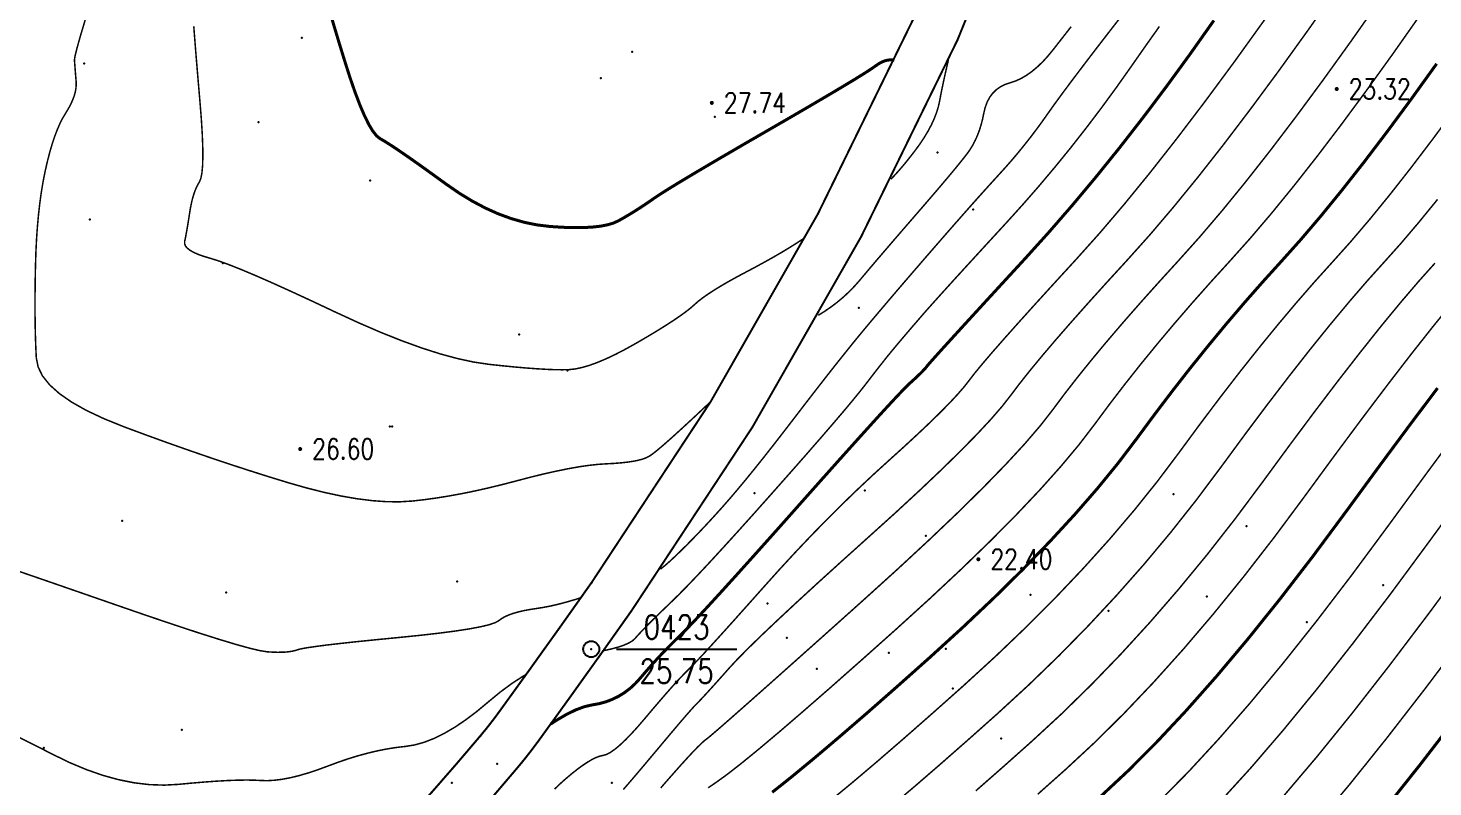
# Model space of a CAD drawing. Extents: x 940 to 2162, y 608 to 1562.
# Drawn here: x 1174.5 to 1244.4, y 764.7 to 802.5 of the extents above; entities that cross this region are included whole.
import ezdxf
from ezdxf.enums import TextEntityAlignment as Align

# ---------------------------------------------------------------- set-up
doc = ezdxf.new("R2010")
doc.units = 0
doc.header["$LTSCALE"] = 0.5
doc.header["$PDSIZE"] = 0.2
doc.layers.get('0').update_dxf_attribs({"linetype": 'CONTINUOUS'})
for name, color, linetype in [('DGX', 2, 'CONTINUOUS'), ('DLSS', 4, 'CONTINUOUS'), ('GCD', 1, 'CONTINUOUS'), ('KZD', 1, 'CONTINUOUS'), ('ZDH', 1, 'CONTINUOUS')]:
    doc.layers.add(name, color=color, linetype=linetype)
doc.styles.add('HZ', font='rs.shx', dxfattribs={"width": 0.8, "bigfont": 'hztxt.shx'})

# ---------------------------------------------------------------- blocks, each defined once
blk = doc.blocks.new('GC200')
at = {"linetype": 'Continuous', "const_width": 0.2, "flags": 128}
blk.add_lwpolyline([(-0.1, 0, 1), (0.1, 0, 1)], format="xyb", close=True, dxfattribs=at)
blk = doc.blocks.new('gc117')
blk.add_circle((0, 0), 0.8)
blk.add_point((0, 0))

msp = doc.modelspace()

# ---------------------------------------------------------------- linework, layer by layer
at = {"layer": 'DGX', "linetype": 'Continuous', "const_width": 0.075, "flags": 128}
for points, elevation in [([(1239.747, 804.586), (1238.223, 802.415), (1236.758, 800.378), (1235.353, 798.475), (1234.009, 796.705), (1232.724, 795.069), (1231.499, 793.567), (1230.334, 792.198), (1229.229, 790.963), (1228.197, 789.836), (1227.253, 788.789), (1226.396, 787.824), (1225.627, 786.941), (1224.945, 786.138), (1224.35, 785.417), (1223.842, 784.777), (1223.422, 784.219), (1222.981, 783.655), (1222.413, 782.999), (1221.716, 782.251), (1220.892, 781.411), (1219.94, 780.479), (1218.861, 779.454), (1217.653, 778.337), (1216.317, 777.129), (1214.985, 775.929), (1213.786, 774.84), (1212.72, 773.86), (1211.789, 772.991), (1210.99, 772.233), (1210.326, 771.584), (1209.795, 771.046), (1209.397, 770.618), (1209.083, 770.264), (1208.802, 769.949), (1208.553, 769.672), (1208.336, 769.433), (1208.152, 769.232), (1208.001, 769.07), (1207.883, 768.946), (1207.797, 768.861), (1207.71, 768.772), (1207.587, 768.639), (1207.428, 768.461), (1207.234, 768.238), (1207.005, 767.971), (1206.74, 767.66), (1206.439, 767.303), (1206.103, 766.903), (1205.764, 766.498), (1205.455, 766.13), (1205.176, 765.798), (1204.927, 765.503), (1204.708, 765.245), (1204.519, 765.023), (1204.36, 764.838), (1204.231, 764.689), (1204.121, 764.563)], 24), ([(1241.806, 803.92), (1240.353, 801.851), (1238.956, 799.909), (1237.617, 798.095), (1236.336, 796.408), (1235.111, 794.849), (1233.943, 793.416), (1232.833, 792.112), (1231.779, 790.934), (1230.785, 789.844), (1229.85, 788.799), (1228.976, 787.8), (1228.162, 786.848), (1227.409, 785.941), (1226.716, 785.081), (1226.083, 784.266), (1225.511, 783.498), (1224.887, 782.696), (1224.101, 781.781), (1223.153, 780.753), (1222.043, 779.611), (1220.771, 778.357), (1219.336, 776.99), (1217.74, 775.509), (1215.98, 773.916), (1214.25, 772.365), (1212.737, 771.013), (1211.443, 769.859), (1210.368, 768.904), (1209.511, 768.147), (1208.873, 767.588), (1208.453, 767.228), (1208.252, 767.067), (1208.142, 766.981), (1207.996, 766.849), (1207.814, 766.67), (1207.595, 766.444), (1207.34, 766.171), (1207.049, 765.851), (1206.722, 765.484), (1206.359, 765.071), (1205.984, 764.641)], 23.5), ([(1177.33, 802.922), (1177.09, 802.115), (1176.92, 801.511), (1176.82, 801.111), (1176.791, 800.913), (1176.798, 800.813), (1176.806, 800.703), (1176.815, 800.583), (1176.825, 800.454), (1176.836, 800.316), (1176.848, 800.169), (1176.861, 800.012), (1176.875, 799.846), (1176.88, 799.671), (1176.864, 799.49), (1176.829, 799.301), (1176.773, 799.105), (1176.696, 798.902), (1176.6, 798.692), (1176.483, 798.475), (1176.346, 798.25), (1176.201, 798.006), (1176.062, 797.729), (1175.928, 797.419), (1175.799, 797.077), (1175.675, 796.702), (1175.556, 796.294), (1175.443, 795.854), (1175.335, 795.38), (1175.235, 794.878), (1175.146, 794.351), (1175.069, 793.798), (1175.003, 793.221), (1174.948, 792.618), (1174.904, 791.99), (1174.872, 791.337), (1174.851, 790.658), (1174.838, 789.982), (1174.831, 789.335), (1174.828, 788.717), (1174.831, 788.128), (1174.838, 787.568), (1174.851, 787.038), (1174.869, 786.536), (1174.892, 786.064), (1174.983, 785.61), (1175.205, 785.162), (1175.557, 784.722), (1176.04, 784.289), (1176.654, 783.862), (1177.398, 783.443), (1178.273, 783.031), (1179.279, 782.625), (1180.343, 782.23), (1181.393, 781.849), (1182.429, 781.483), (1183.451, 781.13), (1184.459, 780.791), (1185.454, 780.466), (1186.434, 780.155), (1187.401, 779.858), (1188.337, 779.59), (1189.227, 779.365), (1190.071, 779.184), (1190.867, 779.047), (1191.618, 778.953), (1192.322, 778.902), (1192.979, 778.895), (1193.589, 778.932), (1194.185, 778.999), (1194.798, 779.083), (1195.427, 779.184), (1196.073, 779.302), (1196.735, 779.437), (1197.414, 779.59), (1198.11, 779.759), (1198.823, 779.945), (1199.523, 780.129), (1200.183, 780.29), (1200.803, 780.429), (1201.382, 780.546), (1201.92, 780.641), (1202.417, 780.713), (1202.874, 780.763), (1203.291, 780.79), (1203.67, 780.81), (1204.016, 780.838), (1204.329, 780.873), (1204.609, 780.915), (1204.855, 780.964), (1205.068, 781.021), (1205.248, 781.085), (1205.395, 781.157), (1205.564, 781.272), (1205.81, 781.467), (1206.135, 781.742), (1206.538, 782.098), (1207.018, 782.534), (1207.577, 783.05), (1208.213, 783.646), (1208.47, 783.888)], 26.5), ([(1200.694, 764.579), (1200.94, 764.816), (1201.232, 765.078), (1201.537, 765.336), (1201.821, 765.562), (1202.086, 765.757), (1202.33, 765.92), (1202.554, 766.052), (1202.758, 766.152), (1202.942, 766.221), (1203.106, 766.258), (1203.274, 766.305), (1203.469, 766.406), (1203.692, 766.56), (1203.942, 766.768), (1204.219, 767.029), (1204.525, 767.343), (1204.857, 767.71), (1205.217, 768.13), (1205.578, 768.559), (1205.913, 768.951), (1206.221, 769.307), (1206.502, 769.627), (1206.758, 769.91), (1206.987, 770.156), (1207.189, 770.367), (1207.365, 770.54), (1207.567, 770.741), (1207.844, 771.031), (1208.199, 771.411), (1208.629, 771.881), (1209.137, 772.441), (1209.72, 773.091), (1210.38, 773.83), (1211.117, 774.659), (1211.893, 775.523), (1212.669, 776.365), (1213.447, 777.186), (1214.226, 777.985), (1215.006, 778.763), (1215.787, 779.519), (1216.569, 780.254), (1217.353, 780.968), (1218.101, 781.645), (1218.778, 782.271), (1219.383, 782.845), (1219.916, 783.367), (1220.378, 783.838), (1220.768, 784.257), (1221.086, 784.624), (1221.333, 784.94), (1221.601, 785.289), (1221.984, 785.754), (1222.48, 786.335), (1223.091, 787.033), (1223.817, 787.848), (1224.656, 788.779), (1225.61, 789.827), (1226.678, 790.992), (1227.835, 792.284), (1229.052, 793.714), (1230.332, 795.283), (1231.673, 796.99), (1233.076, 798.836), (1234.541, 800.82), (1236.067, 802.943)], 24.5), ([(1229.101, 803.333), (1228.32, 802.327), (1227.616, 801.414), (1226.989, 800.593), (1226.44, 799.865), (1225.967, 799.23), (1225.571, 798.688), (1225.252, 798.238), (1224.97, 797.838), (1224.683, 797.446), (1224.391, 797.061), (1224.094, 796.683), (1223.793, 796.313), (1223.488, 795.95), (1223.177, 795.594), (1222.862, 795.246), (1222.533, 794.886), (1222.181, 794.496), (1221.804, 794.077), (1221.405, 793.628), (1220.981, 793.149), (1220.534, 792.64), (1220.064, 792.102), (1219.569, 791.533), (1219.074, 790.962), (1218.601, 790.413), (1218.149, 789.888), (1217.719, 789.386), (1217.311, 788.907), (1216.924, 788.451), (1216.559, 788.019), (1216.215, 787.609), (1215.869, 787.191), (1215.494, 786.732), (1215.092, 786.231), (1214.661, 785.689), (1214.203, 785.105), (1213.717, 784.481), (1213.203, 783.815), (1212.661, 783.108), (1212.119, 782.403), (1211.607, 781.743), (1211.124, 781.129), (1210.669, 780.559), (1210.243, 780.035), (1209.847, 779.557), (1209.479, 779.123), (1209.141, 778.735), (1208.82, 778.376), (1208.503, 778.028), (1208.193, 777.693), (1207.887, 777.37), (1207.587, 777.059), (1207.293, 776.76), (1207.003, 776.473), (1206.719, 776.199), (1206.45, 775.947), (1206.203, 775.73), (1205.979, 775.548), (1205.962, 775.535)], 26), ([(1243.865, 803.255), (1242.483, 801.287), (1241.155, 799.441), (1239.882, 797.715), (1238.663, 796.111), (1237.498, 794.628), (1236.387, 793.266), (1235.331, 792.025), (1234.33, 790.906), (1233.372, 789.852), (1232.447, 788.809), (1231.556, 787.777), (1230.698, 786.755), (1229.873, 785.744), (1229.082, 784.744), (1228.324, 783.755), (1227.599, 782.777), (1226.825, 781.765), (1225.917, 780.676), (1224.876, 779.51), (1223.702, 778.267), (1222.395, 776.947), (1220.954, 775.549), (1219.38, 774.075), (1217.674, 772.523), (1215.983, 771.014), (1214.458, 769.664), (1213.097, 768.476), (1211.903, 767.448), (1210.873, 766.58), (1210.009, 765.874), (1209.31, 765.328), (1208.777, 764.942), (1208.346, 764.646)], 23), ([(1182.731, 802.592), (1182.782, 801.936), (1182.838, 801.231), (1182.9, 800.48), (1182.967, 799.68), (1183.04, 798.833), (1183.106, 798.008), (1183.152, 797.276), (1183.178, 796.637), (1183.184, 796.091), (1183.171, 795.638), (1183.138, 795.278), (1183.085, 795.011), (1183.013, 794.837), (1182.933, 794.702), (1182.859, 794.552), (1182.791, 794.386), (1182.728, 794.205), (1182.671, 794.01), (1182.619, 793.799), (1182.573, 793.572), (1182.532, 793.331), (1182.496, 793.091), (1182.46, 792.867), (1182.426, 792.659), (1182.394, 792.468), (1182.363, 792.294), (1182.333, 792.136), (1182.305, 791.995), (1182.278, 791.87), (1182.276, 791.755), (1182.319, 791.643), (1182.409, 791.534), (1182.546, 791.427), (1182.729, 791.323), (1182.958, 791.222), (1183.234, 791.124), (1183.556, 791.029), (1183.955, 790.904), (1184.462, 790.72), (1185.077, 790.477), (1185.799, 790.173), (1186.629, 789.809), (1187.566, 789.385), (1188.611, 788.902), (1189.764, 788.358), (1190.94, 787.816), (1192.052, 787.335), (1193.102, 786.916), (1194.089, 786.559), (1195.014, 786.263), (1195.875, 786.03), (1196.674, 785.858), (1197.411, 785.748), (1198.09, 785.675), (1198.717, 785.613), (1199.293, 785.563), (1199.817, 785.524), (1200.29, 785.496), (1200.711, 785.48), (1201.08, 785.475), (1201.397, 785.481), (1201.706, 785.513), (1202.047, 785.583), (1202.42, 785.691), (1202.827, 785.838), (1203.267, 786.024), (1203.739, 786.248), (1204.244, 786.511), (1204.782, 786.812), (1205.312, 787.122), (1205.794, 787.412), (1206.226, 787.681), (1206.61, 787.929), (1206.944, 788.157), (1207.23, 788.364), (1207.467, 788.551), (1207.656, 788.717), (1207.84, 788.879), (1208.064, 789.054), (1208.329, 789.24), (1208.634, 789.439), (1208.979, 789.651), (1209.364, 789.875), (1209.79, 790.111), (1210.256, 790.359), (1210.73, 790.611), (1211.179, 790.856), (1211.603, 791.094), (1212.002, 791.326), (1212.376, 791.552), (1212.726, 791.771), (1213.05, 791.983), (1213.182, 792.074)], 27), ([(1230.808, 802.581), (1230.105, 801.588), (1229.387, 800.56), (1228.654, 799.524), (1227.91, 798.507), (1227.153, 797.509), (1226.385, 796.529), (1225.604, 795.569), (1224.812, 794.628), (1224.007, 793.706), (1223.191, 792.802), (1222.406, 791.949), (1221.698, 791.177), (1221.066, 790.486), (1220.51, 789.876), (1220.031, 789.347), (1219.628, 788.899), (1219.3, 788.532), (1219.049, 788.246), (1218.841, 788.005), (1218.642, 787.775), (1218.452, 787.554), (1218.271, 787.342), (1218.099, 787.141), (1217.937, 786.949), (1217.783, 786.767), (1217.639, 786.595), (1217.493, 786.419), (1217.335, 786.226), (1217.166, 786.015), (1216.985, 785.787), (1216.792, 785.542), (1216.588, 785.279), (1216.372, 784.999), (1216.144, 784.702), (1215.867, 784.351), (1215.506, 783.909), (1215.06, 783.376), (1214.529, 782.753), (1213.913, 782.04), (1213.212, 781.236), (1212.426, 780.342), (1211.555, 779.357), (1210.677, 778.37), (1209.87, 777.471), (1209.132, 776.658), (1208.466, 775.932), (1207.869, 775.294), (1207.343, 774.742), (1206.888, 774.278), (1206.502, 773.9), (1206.168, 773.579), (1205.865, 773.285), (1205.593, 773.018), (1205.352, 772.778), (1205.143, 772.564), (1204.965, 772.378), (1204.818, 772.218), (1204.702, 772.085), (1204.572, 771.967), (1204.385, 771.856), (1204.138, 771.749), (1203.834, 771.647), (1203.471, 771.551), (1203.119, 771.475)], 25.5), ([(1213.821, 788.187), (1214.114, 788.368), (1214.445, 788.594), (1214.762, 788.834), (1215.064, 789.088), (1215.352, 789.355), (1215.626, 789.636), (1215.885, 789.93), (1216.15, 790.246), (1216.442, 790.592), (1216.76, 790.966), (1217.105, 791.369), (1217.476, 791.802), (1217.873, 792.263), (1218.297, 792.754), (1218.748, 793.274), (1219.192, 793.788), (1219.598, 794.26), (1219.965, 794.691), (1220.294, 795.081), (1220.584, 795.429), (1220.835, 795.735), (1221.048, 796), (1221.223, 796.224), (1221.372, 796.433), (1221.508, 796.655), (1221.632, 796.89), (1221.744, 797.138), (1221.843, 797.399), (1221.93, 797.672), (1222.004, 797.959), (1222.066, 798.258), (1222.136, 798.55), (1222.232, 798.812), (1222.355, 799.045), (1222.505, 799.249), (1222.682, 799.423), (1222.886, 799.569), (1223.117, 799.686), (1223.375, 799.773), (1223.646, 799.863), (1223.916, 799.986), (1224.186, 800.143), (1224.455, 800.333), (1224.723, 800.557), (1224.991, 800.814), (1225.258, 801.106), (1225.524, 801.43), (1225.8, 801.784), (1226.097, 802.164), (1226.413, 802.569)], 26.5), ([(1217.443, 794.973), (1217.486, 795.016), (1217.688, 795.231), (1217.903, 795.474), (1218.13, 795.744), (1218.37, 796.042), (1218.622, 796.366), (1218.868, 796.702), (1219.088, 797.03), (1219.282, 797.352), (1219.451, 797.668), (1219.593, 797.977), (1219.71, 798.279), (1219.801, 798.575), (1219.866, 798.864), (1219.921, 799.157), (1219.982, 799.463), (1220.049, 799.783), (1220.121, 800.116), (1220.199, 800.463), (1220.283, 800.824), (1220.304, 800.912)], 27), ([(1214.466, 764.036), (1215.528, 764.912), (1216.718, 765.921), (1218.037, 767.062), (1219.484, 768.334), (1221.06, 769.738), (1222.662, 771.206), (1224.19, 772.669), (1225.642, 774.126), (1227.019, 775.578), (1228.321, 777.025), (1229.548, 778.467), (1230.7, 779.903), (1231.777, 781.334), (1232.806, 782.733), (1233.814, 784.072), (1234.802, 785.351), (1235.769, 786.57), (1236.715, 787.729), (1237.641, 788.829), (1238.546, 789.868), (1239.43, 790.848), (1240.329, 791.852), (1241.276, 792.965), (1242.272, 794.187), (1243.317, 795.517), (1244.41, 796.956), (1245.552, 798.503)], 22), ([(1244.659, 793.966), (1243.72, 792.815), (1242.828, 791.766), (1241.981, 790.819), (1241.133, 789.876), (1240.238, 788.838), (1239.295, 787.705), (1238.304, 786.477), (1237.266, 785.154), (1236.18, 783.735), (1235.047, 782.222), (1233.865, 780.613), (1232.637, 778.972), (1231.364, 777.362), (1230.044, 775.783), (1228.677, 774.234), (1227.265, 772.716), (1225.807, 771.228), (1224.303, 769.772), (1222.753, 768.346), (1221.242, 766.999), (1219.853, 765.778), (1218.588, 764.684), (1217.446, 763.716)], 21.5), ([(1221.67, 764.495), (1222.999, 765.663), (1224.446, 766.953), (1225.944, 768.337), (1227.425, 769.788), (1228.889, 771.305), (1230.336, 772.889), (1231.766, 774.54), (1233.179, 776.257), (1234.575, 778.041), (1235.954, 779.892), (1237.288, 781.711), (1238.546, 783.399), (1239.73, 784.957), (1240.84, 786.384), (1241.874, 787.682), (1242.835, 788.848), (1243.72, 789.884), (1244.531, 790.79)], 21), ([(1224.756, 764.328), (1226.14, 765.561), (1227.585, 766.903), (1229.043, 768.348), (1230.513, 769.895), (1231.995, 771.545), (1233.489, 773.298), (1234.995, 775.153), (1236.513, 777.11), (1238.043, 779.171), (1239.528, 781.2), (1240.912, 783.063), (1242.195, 784.76), (1243.375, 786.292), (1244.454, 787.658), (1245.432, 788.858)], 20.5), ([(1230.867, 764.034), (1232.278, 765.467), (1233.76, 767.074), (1235.312, 768.856), (1236.934, 770.812), (1238.626, 772.943), (1240.388, 775.249), (1242.22, 777.728), (1244.01, 780.177), (1245.644, 782.39)], 19.5), ([(1233.896, 764.027), (1235.384, 765.664), (1236.97, 767.512), (1238.656, 769.57), (1240.441, 771.839), (1242.326, 774.318), (1244.309, 777.007), (1246.251, 779.666)], 19), ([(1237.007, 764.254), (1238.629, 766.167), (1240.379, 768.327), (1242.257, 770.734), (1244.263, 773.387), (1246.398, 776.286)], 18.5), ([(1202.007, 774.119), (1201.688, 774.016), (1201.28, 773.897), (1200.886, 773.793), (1200.505, 773.705), (1200.138, 773.634), (1199.785, 773.578), (1199.452, 773.527), (1199.148, 773.469), (1198.873, 773.404), (1198.626, 773.333), (1198.408, 773.254), (1198.218, 773.169), (1198.058, 773.076), (1197.925, 772.977), (1197.743, 772.874), (1197.434, 772.77), (1196.996, 772.666), (1196.431, 772.56), (1195.738, 772.454), (1194.918, 772.347), (1193.969, 772.239), (1192.893, 772.13), (1191.817, 772.025), (1190.87, 771.929), (1190.051, 771.84), (1189.36, 771.76), (1188.798, 771.687), (1188.365, 771.623), (1188.06, 771.568), (1187.884, 771.52), (1187.762, 771.48), (1187.623, 771.449), (1187.464, 771.425), (1187.288, 771.408), (1187.092, 771.4), (1186.879, 771.399), (1186.647, 771.406), (1186.396, 771.421), (1186.052, 771.474), (1185.538, 771.594), (1184.854, 771.783), (1184.001, 772.04), (1182.979, 772.364), (1181.787, 772.756), (1180.426, 773.217), (1178.896, 773.745), (1177.377, 774.273), (1176.05, 774.733), (1174.917, 775.125), (1173.976, 775.448)], 26), ([(1238.631, 762.843), (1240.287, 764.823), (1242.101, 767.085), (1244.072, 769.629), (1246.201, 772.456)], 18), ([(1199.279, 770.292), (1199.159, 770.225), (1198.576, 769.848), (1197.991, 769.416), (1197.402, 768.93), (1196.822, 768.446), (1196.259, 768.021), (1195.715, 767.655), (1195.189, 767.348), (1194.681, 767.099), (1194.191, 766.91), (1193.72, 766.779), (1193.267, 766.707), (1192.818, 766.655), (1192.359, 766.582), (1191.891, 766.49), (1191.413, 766.377), (1190.925, 766.245), (1190.428, 766.093), (1189.921, 765.92), (1189.405, 765.728), (1188.896, 765.54), (1188.414, 765.38), (1187.957, 765.248), (1187.527, 765.144), (1187.122, 765.068), (1186.744, 765.021), (1186.391, 765.001), (1186.065, 765.01), (1185.726, 765.027), (1185.339, 765.032), (1184.901, 765.025), (1184.415, 765.007), (1183.879, 764.977), (1183.293, 764.935), (1182.658, 764.882), (1181.974, 764.817), (1181.256, 764.778), (1180.518, 764.804), (1179.762, 764.895), (1178.988, 765.05), (1178.194, 765.269), (1177.382, 765.554), (1176.551, 765.902), (1175.701, 766.316), (1174.842, 766.755), (1173.981, 767.181)], 25.5)]:
    msp.add_lwpolyline(points, dxfattribs=dict(at, elevation=elevation))
at = {"layer": 'DGX', "color": 3, "linetype": 'Continuous', "const_width": 0.15, "flags": 128}
for points, elevation in [([(1217.617, 800.903), (1217.566, 800.914), (1217.424, 800.92), (1217.278, 800.904), (1217.129, 800.865), (1216.978, 800.802), (1216.824, 800.717), (1216.668, 800.609), (1216.445, 800.453), (1216.094, 800.227), (1215.613, 799.93), (1215.004, 799.562), (1214.265, 799.123), (1213.398, 798.613), (1212.402, 798.032), (1211.277, 797.381), (1210.147, 796.727), (1209.14, 796.139), (1208.253, 795.618), (1207.487, 795.164), (1206.843, 794.776), (1206.319, 794.454), (1205.917, 794.199), (1205.636, 794.01), (1205.416, 793.856), (1205.196, 793.707), (1204.976, 793.562), (1204.757, 793.421), (1204.537, 793.284), (1204.318, 793.152), (1204.099, 793.024), (1203.88, 792.9), (1203.636, 792.788), (1203.338, 792.699), (1202.989, 792.631), (1202.587, 792.585), (1202.133, 792.56), (1201.627, 792.557), (1201.068, 792.576), (1200.457, 792.616), (1199.819, 792.694), (1199.179, 792.824), (1198.538, 793.008), (1197.895, 793.244), (1197.249, 793.534), (1196.603, 793.877), (1195.954, 794.272), (1195.304, 794.721), (1194.682, 795.172), (1194.121, 795.576), (1193.62, 795.931), (1193.179, 796.238), (1192.797, 796.498), (1192.476, 796.709), (1192.215, 796.873), (1192.013, 796.988), (1191.835, 797.129), (1191.645, 797.369), (1191.442, 797.708), (1191.227, 798.145), (1190.999, 798.681), (1190.758, 799.316), (1190.505, 800.05), (1190.24, 800.882), (1189.981, 801.725), (1189.75, 802.491), (1189.546, 803.178)], 27.5), ([(1233.521, 802.882), (1232.348, 801.22), (1231.175, 799.609), (1230.001, 798.049), (1228.827, 796.541), (1227.653, 795.084), (1226.478, 793.678), (1225.303, 792.324), (1224.128, 791.021), (1223.023, 789.819), (1222.06, 788.77), (1221.237, 787.872), (1220.556, 787.126), (1220.016, 786.532), (1219.618, 786.09), (1219.36, 785.8), (1219.244, 785.661), (1219.191, 785.593), (1219.123, 785.514), (1219.039, 785.424), (1218.94, 785.323), (1218.825, 785.211), (1218.695, 785.087), (1218.549, 784.953), (1218.388, 784.807), (1218.154, 784.579), (1217.788, 784.199), (1217.291, 783.665), (1216.663, 782.978), (1215.904, 782.138), (1215.013, 781.146), (1213.99, 780), (1212.837, 778.701), (1211.678, 777.396), (1210.639, 776.233), (1209.721, 775.211), (1208.923, 774.33), (1208.245, 773.591), (1207.688, 772.993), (1207.251, 772.536), (1206.934, 772.22), (1206.679, 771.973), (1206.426, 771.721), (1206.175, 771.464), (1205.927, 771.202), (1205.682, 770.936), (1205.439, 770.664), (1205.198, 770.388), (1204.96, 770.107), (1204.715, 769.839), (1204.455, 769.599), (1204.179, 769.389), (1203.888, 769.208), (1203.581, 769.056), (1203.259, 768.933), (1202.922, 768.84), (1202.569, 768.776), (1202.185, 768.689), (1201.753, 768.529), (1201.275, 768.294), (1200.749, 767.986), (1200.499, 767.818)], 25), ([(1211.532, 764.421), (1212.504, 765.196), (1213.609, 766.108), (1214.848, 767.158), (1216.221, 768.345), (1217.727, 769.669), (1219.367, 771.131), (1221.021, 772.641), (1222.572, 774.109), (1224.018, 775.536), (1225.36, 776.923), (1226.598, 778.268), (1227.732, 779.571), (1228.762, 780.834), (1229.688, 782.055), (1230.565, 783.244), (1231.448, 784.408), (1232.337, 785.548), (1233.233, 786.662), (1234.135, 787.753), (1235.044, 788.819), (1235.959, 789.86), (1236.88, 790.877), (1237.83, 791.939), (1238.832, 793.115), (1239.885, 794.407), (1240.99, 795.814), (1242.146, 797.335), (1243.354, 798.972), (1244.613, 800.723)], 22.5), ([(1227.833, 764.168), (1229.226, 765.469), (1230.661, 766.907), (1232.136, 768.485), (1233.653, 770.201), (1235.211, 772.055), (1236.81, 774.048), (1238.45, 776.179), (1240.132, 778.45), (1241.769, 780.688), (1243.278, 782.726), (1244.659, 784.563)], 20), ([(1241.946, 763.479), (1243.824, 765.842), (1245.888, 768.525)], 17.5)]:
    msp.add_lwpolyline(points, dxfattribs=dict(at, elevation=elevation))
at = {"layer": 'DLSS', "linetype": 'Continuous', "const_width": 0.1, "flags": 128}
msp.add_lwpolyline([(1146.151, 720.288, -0.048539), (1145.97, 723.428, -0.079415), (1146.374, 725.44, -0.109643), (1146.918, 726.279, -0.039551), (1148.111, 727.28, -0.014645), (1152.345, 730.115, -0.043897), (1163.94, 736.046, 0.077737), (1171.125, 740.356, 0.002398), (1173.889, 742.686, 0.001485), (1178.306, 746.467, 0.001838), (1190.568, 757.106, 0.007446), (1193.596, 759.833, 0.022277), (1195.214, 761.475, 0.00849), (1198.866, 765.668, 0.0181), (1199.9, 766.99, 0.003422), (1204.535, 773.478, 0.047569), (1220.762, 801.92, 0.058745), (1228.82, 827.42, 0.003523)], format="xyb", dxfattribs=at)
at = {"layer": 'DLSS', "linetype": 'Continuous', "flags": 128}
msp.add_lwpolyline([(1143.744, 719.913, 0.1, 0.1, -0.048539), (1143.537, 723.525, 0.1, 0.1, -0.079415), (1144.092, 726.291, 0.1, 0.1, -0.109643), (1145.21, 728.015, 0.1, 0.1, -0.039551), (1146.698, 729.263, 0.1, 0.1, -0.014645), (1151.05, 732.177, 0.1, 0.1, -0.043897), (1163.025, 738.303, 0.1, 0.1, 0.077737), (1169.565, 742.226, 0.1, 0.1, 0.002398), (1172.311, 744.54, 0.1, 0.1, 0.001485), (1176.717, 748.312, 0.1, 0.1, 0.001838), (1188.965, 758.939, 0.1, 0.1, 0.007446), (1191.939, 761.618, 0.1, 0.1, 0.022277), (1193.405, 763.105, 0.1, 0.1, 0.00849), (1197.003, 767.236, 0.1, 0.1, 0.0181), (1197.928, 768.419, 0.1, 0.1, 0.003422), (1202.544, 774.88, 0.1, 0.1, 0.047569), (1218.542, 802.921, 0.1, 0.1, 0.058745)], format="xyseb", dxfattribs=at)
at = {"layer": 'KZD', "linetype": 'Continuous'}
msp.add_line((1203.772, 771.553), (1209.772, 771.553), dxfattribs=at)
at = {"layer": 'ZDH', "linetype": 'Continuous'}
for p in [(1188.115, 802.012, 27.403), (1204.552, 801.324, 28.059), (1177.275, 800.743, 26.613), (1203.007, 800.005, 28.198), (1203.007, 800.005, 28.198), (1203.007, 800.005, 28.198), (1208.683, 798.075, 27.713), (1185.948, 797.805, 27.226), (1219.766, 796.294, 26.865), (1219.766, 796.294, 26.865), (1219.766, 796.294, 26.865), (1191.513, 794.9, 27.722), (1191.513, 794.9, 27.722), (1191.513, 794.9, 27.722), (1221.536, 793.466, 25.935), (1221.536, 793.466, 25.935), (1221.536, 793.466, 25.935), (1177.563, 792.964, 26.769), (1184.184, 790.789, 27.025), (1215.849, 788.561, 26.284), (1215.849, 788.561, 26.284), (1215.849, 788.561, 26.284), (1198.934, 787.234, 27.303), (1201.341, 785.441, 27.23), (1192.487, 782.651, 26.939), (1192.602, 782.652, 27.011), (1192.602, 782.652, 27.011), (1192.602, 782.652, 27.011), (1210.653, 779.332, 25.865), (1210.653, 779.332, 25.865), (1210.653, 779.332, 25.865), (1216.14, 779.462, 24.509), (1216.14, 779.462, 24.509), (1216.14, 779.462, 24.509), (1231.519, 779.269, 21.094), (1231.519, 779.269, 21.094), (1231.519, 779.269, 21.094), (1179.171, 777.956, 26.389), (1219.185, 777.198, 23.246), (1219.185, 777.198, 23.246), (1219.185, 777.198, 23.246), (1235.146, 777.69, 20.046), (1235.146, 777.69, 20.046), (1235.146, 777.69, 20.046), (1221.796, 776.034, 22.4), (1221.796, 776.034, 22.4), (1221.796, 776.034, 22.4), (1209.839, 775.354, 25.306), (1209.839, 775.354, 25.306), (1209.839, 775.354, 25.306), (1184.338, 774.378, 26.369), (1195.853, 774.919, 26.412), (1202.544, 774.88, 25.973), (1241.949, 774.747, 17.929), (1241.949, 774.747, 17.929), (1241.949, 774.747, 17.929), (1211.295, 773.827, 24.51), (1211.295, 773.827, 24.51), (1211.295, 773.827, 24.51), (1224.386, 774.268, 21.298), (1224.386, 774.268, 21.298), (1224.386, 774.268, 21.298), (1233.166, 774.173, 19.412), (1233.166, 774.173, 19.412), (1233.166, 774.173, 19.412), (1228.281, 773.46, 19.969), (1228.281, 773.46, 19.969), (1228.281, 773.46, 19.969), (1238.157, 772.899, 18.265), (1238.157, 772.899, 18.265), (1238.157, 772.899, 18.265), (1212.264, 772.121, 23.65), (1212.264, 772.121, 23.65), (1212.264, 772.121, 23.65), (1220.177, 771.567, 21.703), (1220.177, 771.567, 21.703), (1220.177, 771.567, 21.703), (1217.333, 771.368, 22.34), (1217.333, 771.368, 22.34), (1217.333, 771.368, 22.34), (1213.76, 770.567, 22.959), (1213.76, 770.567, 22.959), (1213.76, 770.567, 22.959), (1220.527, 769.586, 21.157), (1220.527, 769.586, 21.157), (1220.527, 769.586, 21.157), (1182.13, 767.537, 25.711), (1175.259, 766.643, 25.781), (1197.003, 767.236, 25.387), (1222.932, 767.105, 19.654), (1222.932, 767.105, 19.654), (1222.932, 767.105, 19.654), (1197.839, 765.845, 25.35), (1195.586, 764.895, 25.278), (1203.542, 764.887, 24.262), (1203.542, 764.887, 24.262), (1203.542, 764.887, 24.262)]:
    msp.add_point(p, dxfattribs=at)

# ---------------------------------------------------------------- block references
at = {"layer": 'GCD', "linetype": 'Continuous'}
ref = msp.add_blockref('GC200', (1239.638, 799.466, 23.316), dxfattribs=dict(at, xscale=0.5, yscale=0.5, zscale=0.5))
ref.add_attrib('height', '23.32', dxfattribs={"linetype": 'Continuous', "height": 1, "style": 'HZ', "width": 0.8}).set_placement((1240.238, 799.466, 23.316), align=Align.MIDDLE_LEFT)
ref = msp.add_blockref('GC200', (1208.525, 798.774, 27.739), dxfattribs=dict(at, xscale=0.5, yscale=0.5, zscale=0.5))
ref.add_attrib('height', '27.74', dxfattribs={"linetype": 'Continuous', "height": 1, "style": 'HZ', "width": 0.8}).set_placement((1209.125, 798.774, 27.739), align=Align.MIDDLE_LEFT)
ref = msp.add_blockref('GC200', (1188.03, 781.526, 26.6), dxfattribs=dict(at, xscale=0.5, yscale=0.5, zscale=0.5))
ref.add_attrib('height', '26.60', dxfattribs={"linetype": 'Continuous', "height": 1, "style": 'HZ', "width": 0.8}).set_placement((1188.63, 781.526, 26.6), align=Align.MIDDLE_LEFT)
ref = msp.add_blockref('GC200', (1221.796, 776.034, 22.4), dxfattribs=dict(at, xscale=0.5, yscale=0.5, zscale=0.5))
ref.add_attrib('height', '22.40', dxfattribs={"linetype": 'Continuous', "height": 1, "style": 'HZ', "width": 0.8}).set_placement((1222.396, 776.034, 22.4), align=Align.MIDDLE_LEFT)
at = {"layer": 'KZD', "linetype": 'Continuous', "xscale": 0.5, "yscale": 0.5}
msp.add_blockref('gc117', (1202.522, 771.553, 25.748), dxfattribs=at)

# ---------------------------------------------------------------- texts
at = {"layer": 'KZD', "linetype": 'Continuous', "style": 'HZ', "width": 0.8}
for s, p in [('0423', (1206.772, 772.653)), ('25.75', (1206.772, 770.453))]:
    msp.add_text(s, height=1.2, dxfattribs=at).set_placement(p, align=Align.MIDDLE)

doc.saveas('drawing.dxf')
